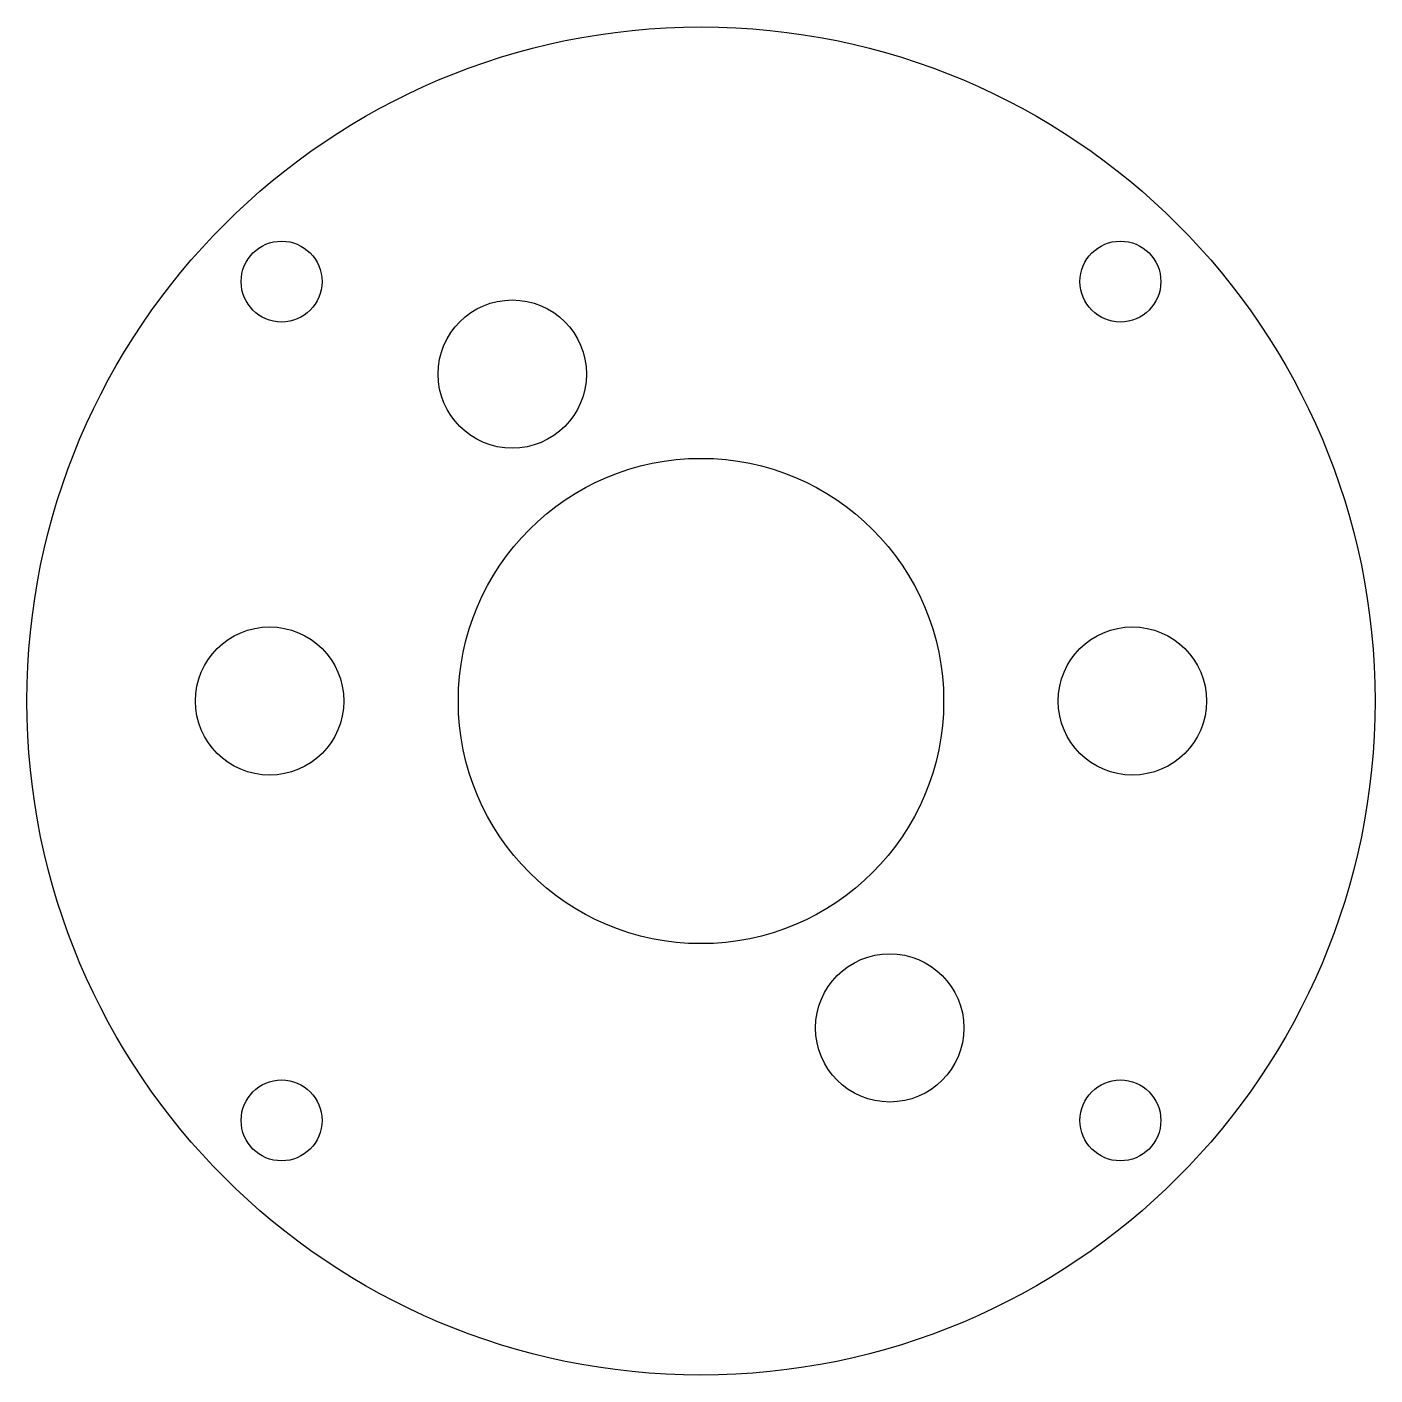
# Model space of a CAD drawing. Header units: millimetres. Extents: x -12.5 to 12.5, y -12.5 to 12.5.
import ezdxf

# ---------------------------------------------------------------- set-up
doc = ezdxf.new("R2010")
doc.units = ezdxf.units.MM
doc.layers.get('0').update_dxf_attribs({"linetype": 'CONTINUOUS'})

msp = doc.modelspace()

# ---------------------------------------------------------------- linework, layer by layer
for centre, radius in [((0, 0), 12.5), ((-7.778, 7.778), 0.75), ((7.778, 7.778), 0.75), ((-3.5, 6.062), 1.375), ((0, 0), 4.5), ((-8, 0), 1.375), ((8, 0), 1.375), ((3.5, -6.062), 1.375), ((-7.778, -7.778), 0.75), ((7.778, -7.778), 0.75)]:
    msp.add_circle(centre, radius)

doc.saveas('drawing.dxf')
